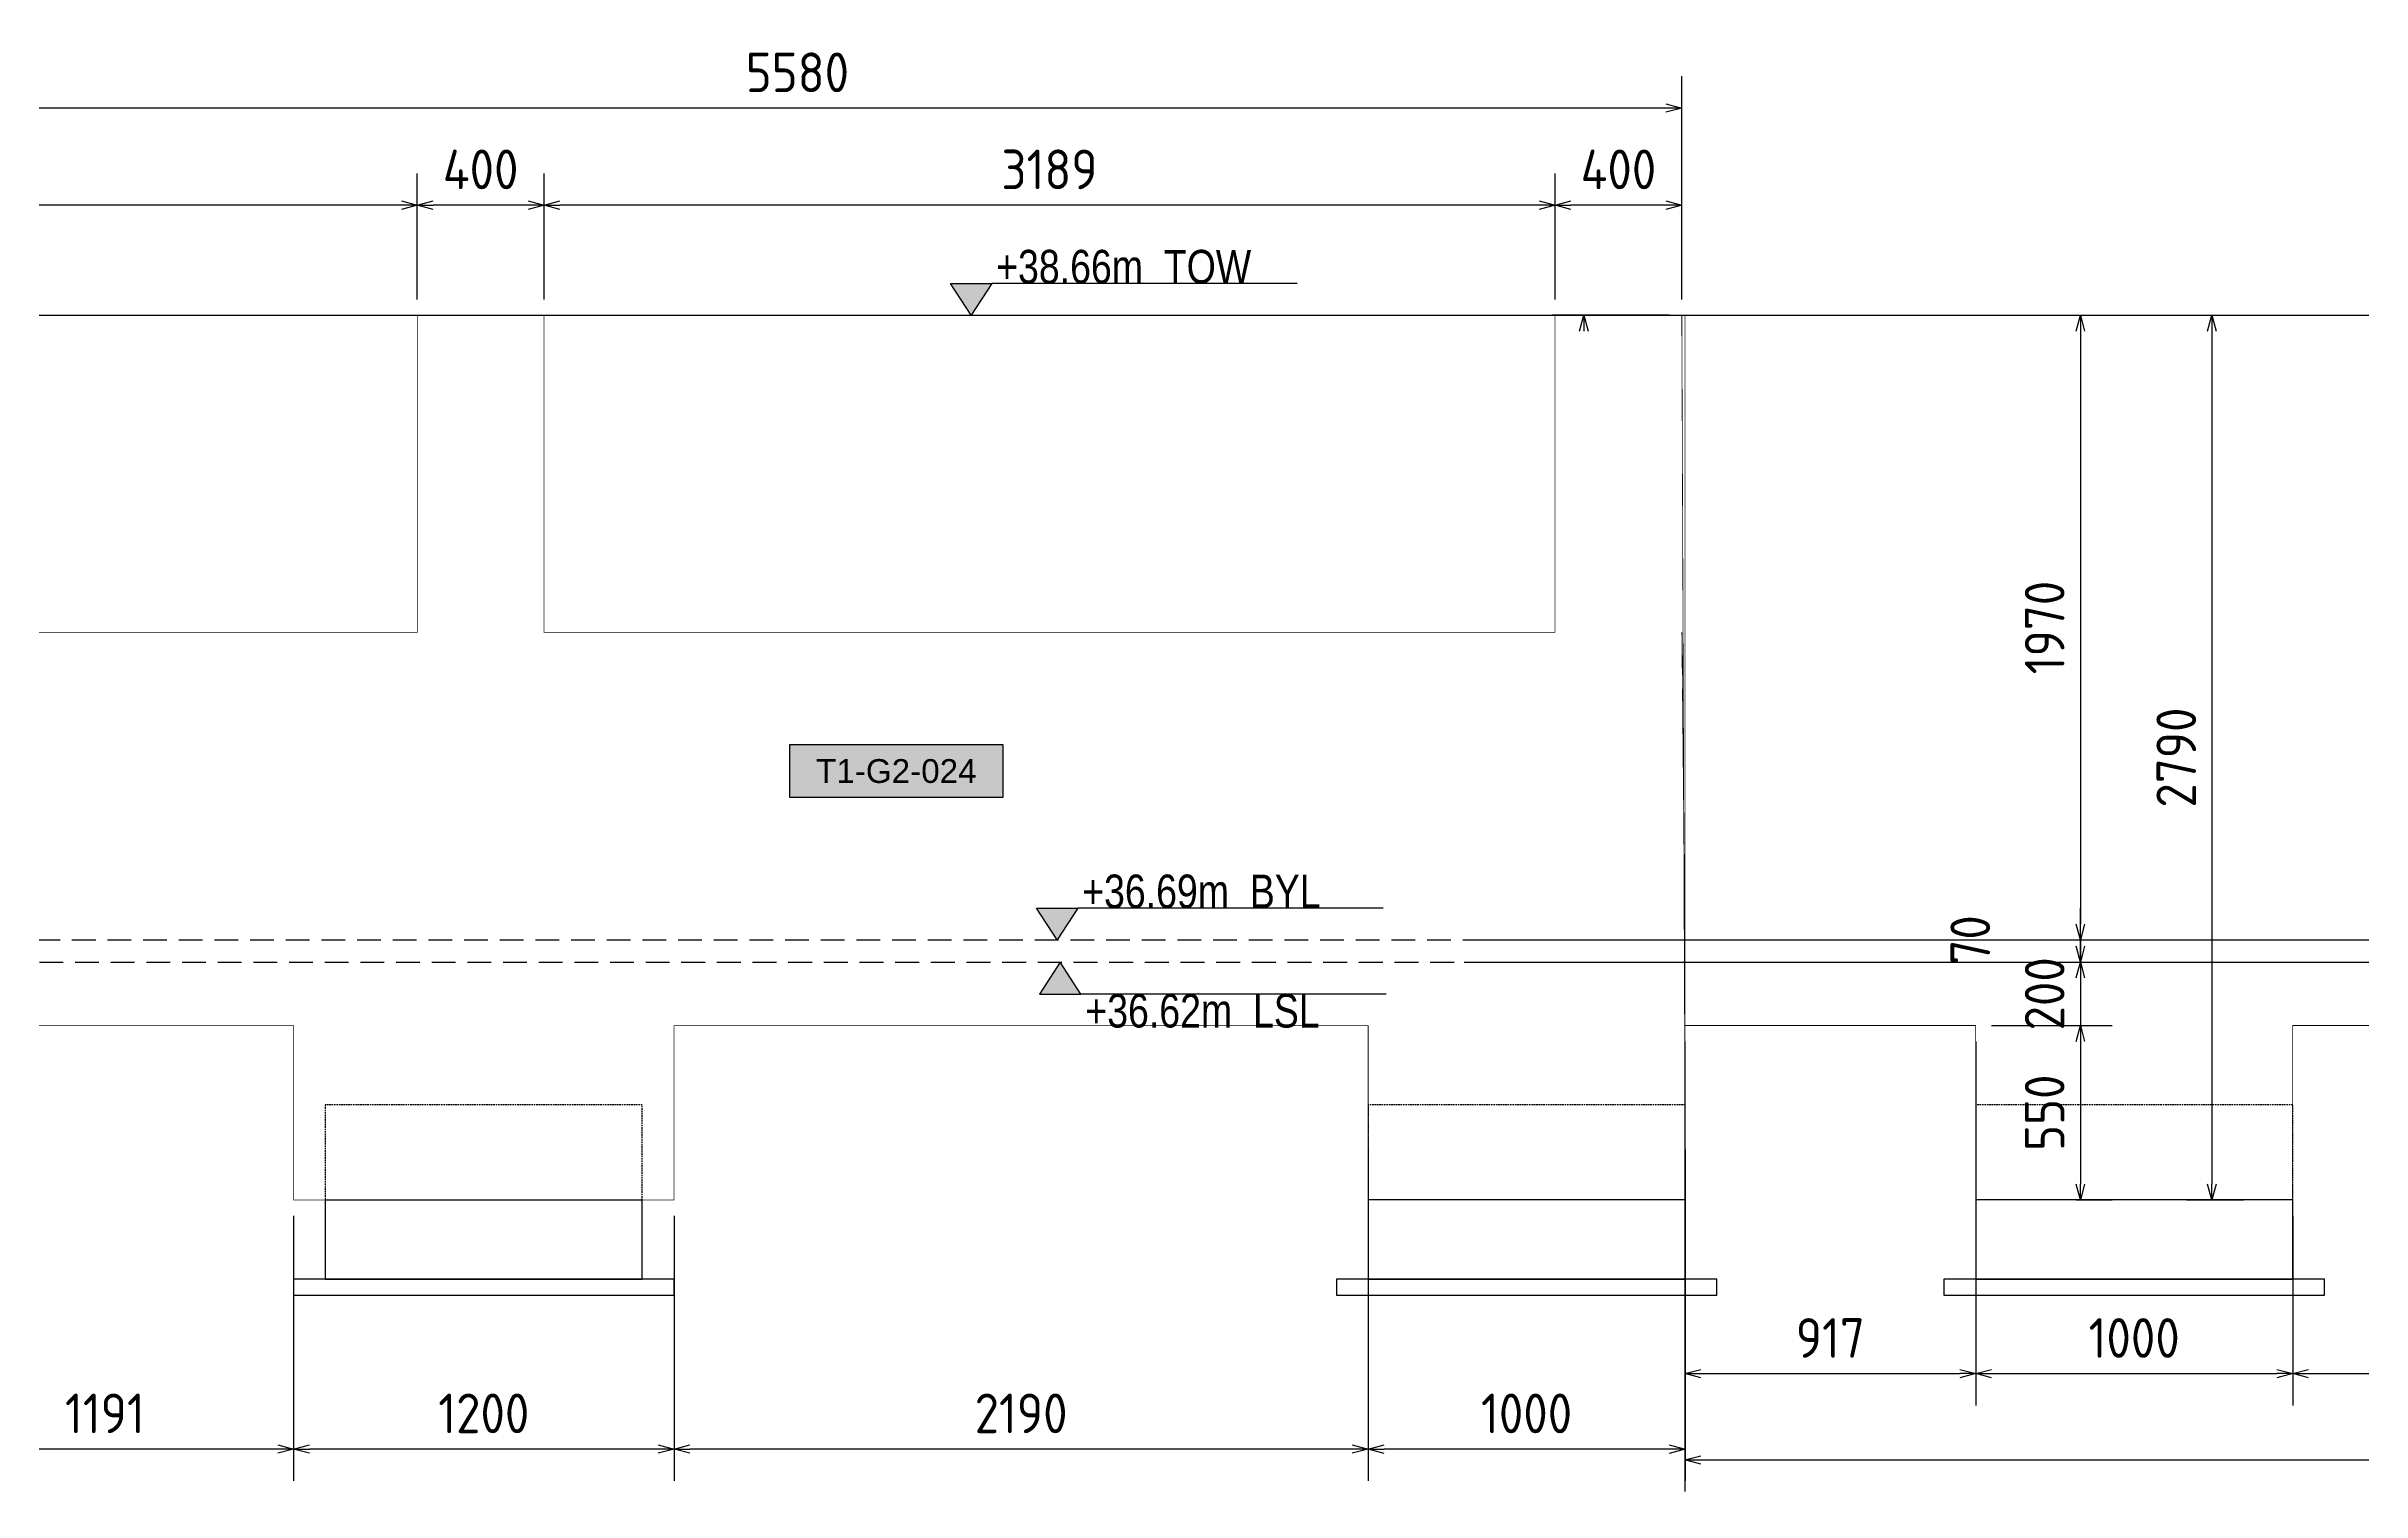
# Model space of a CAD drawing. Header units: centimetres. Extents: x -6122352 to 6876996, y -1694241 to 2592194.
# Drawn here: x 3315789 to 3323093, y 50153 to 54711 of the extents above; entities that cross this region are included whole.
import ezdxf
from ezdxf.enums import TextEntityAlignment as Align

# ---------------------------------------------------------------- set-up
doc = ezdxf.new("R2010")
doc.units = ezdxf.units.CM
doc.header["$MEASUREMENT"] = 0
doc.header["$PDMODE"] = 66
doc.header["$PDSIZE"] = 100
for name, pattern in [('23585-XR-AR-END-SETTING OUT PLAN$0$HIDDEN', [0.375, 0.25, -0.125]), ('CENTER', [2, 1.25, -0.25, 0.25, -0.25]), ('DASHED2', [0.375, 0.25, -0.125])]:
    doc.linetypes.add(name, pattern=pattern)
doc.layers.get('Defpoints').update_dxf_attribs({"color": 255, "linetype": 'CENTER'})
for name, color, linetype in [('00-MI-DIM', 7, 'Continuous'), ('@MI-TYPE-01', 30, 'Continuous'), ('@MI-TYPE-02', 6, 'Continuous'), ('JML-Dimension', 1, 'Continuous'), ('PANEL-TAGS', 7, 'Continuous'), ('SECTION', 130, 'Continuous')]:
    doc.layers.add(name, color=color, linetype=linetype)
doc.styles.add('PANELTAG_STYLE', font='arial.ttf')
doc.styles.add('Schueco-BEMSTIL', font='isocpeur.ttf', dxfattribs={"width": 0.9})
doc.styles.add('txt-Pisa-std', font='arial.ttf', dxfattribs={"width": 0.8})
doc.dimstyles.new('MI- JWC-TXT-2.5 MM', dxfattribs={"dimscale": 1.5, "dimtxt": 2.5, "dimasz": 1, "dimexe": 2, "dimexo": 1, "dimgap": 1, "dimtad": 1, "dimdec": 0, "dimdsep": 46, "dimtxsty": 'Schueco-BEMSTIL', "dimblk": 'OPEN30', "dimcen": 0, "dimdle": 2, "dimclrd": 140, "dimclre": 8, "dimclrt": 40, "dimadec": 0, "dimazin": 2, "dimtfac": 1, "dimtdec": 0, "dimtix": 1, "dimtmove": 2, "dimatfit": 3, "dimldrblk": 'OPEN', "dimfxl": 2, "dimlwd": -1, "dimlwe": -1, "dimarcsym": 0})

# ---------------------------------------------------------------- blocks, each defined once
blk = doc.blocks.new('T1-FOOTING ELEVATION')
at = {"color": 9}
blk.add_lwpolyline([(-600, -250), (600, -250), (600, -300), (-600, -300)], close=True, dxfattribs=at)
at = {"layer": '@MI-TYPE-01', "color": 114, "linetype": '23585-XR-AR-END-SETTING OUT PLAN$0$HIDDEN', "ltscale": 20, "true_color": 0x139b48}
blk.add_lwpolyline([(-500, 0), (-500, 300), (500, 300), (500, 0)], dxfattribs=at)
at = {"layer": '@MI-TYPE-01', "color": 114, "true_color": 0x139b48}
blk.add_lwpolyline([(-500, 0), (500, 0), (500, -250), (-500, -250)], close=True, dxfattribs=at)
blk = doc.blocks.new('_Open30')
at = {"color": 0, "linetype": 'ByBlock', "lineweight": -2}
for p, q in [((-1, 0.27), (0, 0)), ((0, 0), (-1, -0.27)), ((0, 0), (-1, 0))]:
    blk.add_line(p, q, dxfattribs=at)
blk = doc.blocks.new('*D4237')
at = {"layer": '00-MI-DIM', "color": 8, "transparency": 16777216}
for p, q in [((3320548.1, 53913), (3320548.1, 54310.3)), ((3320948.1, 53913), (3320948.1, 54310.3))]:
    blk.add_line(p, q, dxfattribs=at)
at = {"layer": '00-MI-DIM', "color": 140, "transparency": 16777216}
blk.add_line((3320898.1, 54210.3), (3320598.1, 54210.3), dxfattribs=at)
at = {"layer": 'Defpoints', "color": 0, "transparency": 16777216}
for p in [(3320548.1, 54210.3), (3320548.1, 53863), (3320948.1, 53863)]:
    blk.add_point(p, dxfattribs=at)
at = {"layer": '00-MI-DIM', "color": 140, "transparency": 16777216, "xscale": 50, "yscale": 50, "zscale": 50, "rotation": 180}
blk.add_blockref('_Open30', (3320548.1, 54210.3), dxfattribs=at)
at = {"layer": '00-MI-DIM', "color": 140, "transparency": 16777216, "xscale": 50, "yscale": 50, "zscale": 50}
blk.add_blockref('_Open30', (3320948.1, 54210.3), dxfattribs=at)
at = {"layer": '00-MI-DIM', "color": 40, "transparency": 16777216, "insert": (3320748.1, 54322.8), "char_height": 125, "attachment_point": 5, "style": 'Schueco-BEMSTIL'}
blk.add_mtext('400', dxfattribs=at)
blk = doc.blocks.new('_Open')
at = {"color": 0, "linetype": 'ByBlock', "lineweight": -2}
for p, q in [((-1, 0.2), (0, 0)), ((-1, -0.2), (0, 0)), ((0, 0), (-1, 0))]:
    blk.add_line(p, q, dxfattribs=at)
blk = doc.blocks.new('*D4239')
at = {"layer": '00-MI-DIM', "color": 8, "transparency": 16777216}
for p, q in [((3317358.9, 53913), (3317358.9, 54310.3)), ((3320548.1, 53913), (3320548.1, 54310.3))]:
    blk.add_line(p, q, dxfattribs=at)
at = {"layer": '00-MI-DIM', "color": 140, "transparency": 16777216}
blk.add_line((3320498.1, 54210.3), (3317408.9, 54210.3), dxfattribs=at)
at = {"layer": 'Defpoints', "color": 0, "transparency": 16777216}
for p in [(3317358.9, 54210.3), (3317358.9, 53863), (3320548.1, 53863)]:
    blk.add_point(p, dxfattribs=at)
at = {"layer": '00-MI-DIM', "color": 140, "transparency": 16777216, "xscale": 50, "yscale": 50, "zscale": 50, "rotation": 180}
blk.add_blockref('_Open30', (3317358.9, 54210.3), dxfattribs=at)
at = {"layer": '00-MI-DIM', "color": 140, "transparency": 16777216, "xscale": 50, "yscale": 50, "zscale": 50}
blk.add_blockref('_Open30', (3320548.1, 54210.3), dxfattribs=at)
at = {"layer": '00-MI-DIM', "color": 40, "transparency": 16777216, "insert": (3318953.5, 54322.8), "char_height": 125, "attachment_point": 5, "style": 'Schueco-BEMSTIL'}
blk.add_mtext('3189', dxfattribs=at)
blk = doc.blocks.new('*D4241')
at = {"layer": '00-MI-DIM', "color": 8, "transparency": 16777216}
for p, q in [((3316958.9, 53913), (3316958.9, 54310.3)), ((3317358.9, 53913), (3317358.9, 54310.3))]:
    blk.add_line(p, q, dxfattribs=at)
at = {"layer": '00-MI-DIM', "color": 140, "transparency": 16777216}
blk.add_line((3317308.9, 54210.3), (3317008.9, 54210.3), dxfattribs=at)
at = {"layer": 'Defpoints', "color": 0, "transparency": 16777216}
for p in [(3316958.9, 54210.3), (3316958.9, 53863), (3317358.9, 53863)]:
    blk.add_point(p, dxfattribs=at)
at = {"layer": '00-MI-DIM', "color": 140, "transparency": 16777216, "xscale": 50, "yscale": 50, "zscale": 50, "rotation": 180}
blk.add_blockref('_Open30', (3316958.9, 54210.3), dxfattribs=at)
at = {"layer": '00-MI-DIM', "color": 140, "transparency": 16777216, "xscale": 50, "yscale": 50, "zscale": 50}
blk.add_blockref('_Open30', (3317358.9, 54210.3), dxfattribs=at)
at = {"layer": '00-MI-DIM', "color": 40, "transparency": 16777216, "insert": (3317158.9, 54322.8), "char_height": 125, "attachment_point": 5, "style": 'Schueco-BEMSTIL'}
blk.add_mtext('400', dxfattribs=at)
blk = doc.blocks.new('*D4243')
at = {"layer": '00-MI-DIM', "color": 8, "transparency": 16777216}
for p, q in [((3313767.8, 53913), (3313767.8, 54310.3)), ((3316958.9, 53913), (3316958.9, 54310.3))]:
    blk.add_line(p, q, dxfattribs=at)
at = {"layer": '00-MI-DIM', "color": 140, "transparency": 16777216}
blk.add_line((3316908.9, 54210.3), (3313817.8, 54210.3), dxfattribs=at)
at = {"layer": 'Defpoints', "color": 0, "transparency": 16777216}
for p in [(3313767.8, 54210.3), (3313767.8, 53863), (3316958.9, 53863)]:
    blk.add_point(p, dxfattribs=at)
at = {"layer": '00-MI-DIM', "color": 140, "transparency": 16777216, "xscale": 50, "yscale": 50, "zscale": 50, "rotation": 180}
blk.add_blockref('_Open30', (3313767.8, 54210.3), dxfattribs=at)
at = {"layer": '00-MI-DIM', "color": 140, "transparency": 16777216, "xscale": 50, "yscale": 50, "zscale": 50}
blk.add_blockref('_Open30', (3316958.9, 54210.3), dxfattribs=at)
at = {"layer": '00-MI-DIM', "color": 40, "transparency": 16777216, "insert": (3315363.4, 54322.8), "char_height": 125, "attachment_point": 5, "style": 'Schueco-BEMSTIL'}
blk.add_mtext('3191', dxfattribs=at)
blk = doc.blocks.new('*D4325')
at = {"layer": '00-MI-DIM', "color": 8, "transparency": 16777216}
for p, q in [((3315368.4, 52913), (3315368.4, 54616.3)), ((3320948.1, 53913), (3320948.1, 54616.3))]:
    blk.add_line(p, q, dxfattribs=at)
at = {"layer": '00-MI-DIM', "color": 140, "transparency": 16777216}
blk.add_line((3320898.1, 54516.3), (3315418.4, 54516.3), dxfattribs=at)
at = {"layer": 'Defpoints', "color": 0, "transparency": 16777216}
for p in [(3315368.4, 54516.3), (3320948.1, 53863), (3315368.4, 52863)]:
    blk.add_point(p, dxfattribs=at)
at = {"layer": '00-MI-DIM', "color": 140, "transparency": 16777216, "xscale": 50, "yscale": 50, "zscale": 50, "rotation": 180}
blk.add_blockref('_Open30', (3315368.4, 54516.3), dxfattribs=at)
at = {"layer": '00-MI-DIM', "color": 140, "transparency": 16777216, "xscale": 50, "yscale": 50, "zscale": 50}
blk.add_blockref('_Open30', (3320948.1, 54516.3), dxfattribs=at)
at = {"layer": '00-MI-DIM', "color": 40, "transparency": 16777216, "insert": (3318158.2, 54628.8), "char_height": 125, "attachment_point": 5, "style": 'Schueco-BEMSTIL'}
blk.add_mtext('5580', dxfattribs=at)
blk = doc.blocks.new('*D4371')
at = {"layer": '00-MI-DIM', "color": 8, "transparency": 16777216}
for p, q in [((3319958.6, 51232.5), (3319958.6, 50187.4)), ((3320958.2, 51232.4), (3320958.2, 50187.4))]:
    blk.add_line(p, q, dxfattribs=at)
at = {"layer": '00-MI-DIM', "color": 140, "transparency": 16777216}
blk.add_line((3320908.2, 50287.4), (3320008.6, 50287.4), dxfattribs=at)
at = {"layer": 'Defpoints', "color": 0, "transparency": 16777216}
for p in [(3319958.6, 51282.5), (3320958.2, 51282.4), (3319958.6, 50287.4)]:
    blk.add_point(p, dxfattribs=at)
at = {"layer": '00-MI-DIM', "color": 140, "transparency": 16777216, "xscale": 50, "yscale": 50, "zscale": 50, "rotation": 180}
blk.add_blockref('_Open30', (3319958.6, 50287.4), dxfattribs=at)
at = {"layer": '00-MI-DIM', "color": 140, "transparency": 16777216, "xscale": 50, "yscale": 50, "zscale": 50}
blk.add_blockref('_Open30', (3320958.2, 50287.4), dxfattribs=at)
at = {"layer": '00-MI-DIM', "color": 40, "transparency": 16777216, "insert": (3320458.4, 50399.9), "char_height": 125, "attachment_point": 5, "style": 'Schueco-BEMSTIL'}
blk.add_mtext('1000', dxfattribs=at)
blk = doc.blocks.new('*D4373')
at = {"layer": '00-MI-DIM', "color": 8, "transparency": 16777216}
for p, q in [((3317768.9, 51022.7), (3317768.9, 50187.5)), ((3319958.6, 51024), (3319958.6, 50187.5))]:
    blk.add_line(p, q, dxfattribs=at)
at = {"layer": '00-MI-DIM', "color": 140, "transparency": 16777216}
blk.add_line((3319908.6, 50287.5), (3317818.9, 50287.5), dxfattribs=at)
at = {"layer": 'Defpoints', "color": 0, "transparency": 16777216}
for p in [(3317768.9, 51072.7), (3319958.6, 51074), (3317768.9, 50287.5)]:
    blk.add_point(p, dxfattribs=at)
at = {"layer": '00-MI-DIM', "color": 140, "transparency": 16777216, "xscale": 50, "yscale": 50, "zscale": 50, "rotation": 180}
blk.add_blockref('_Open30', (3317768.9, 50287.5), dxfattribs=at)
at = {"layer": '00-MI-DIM', "color": 140, "transparency": 16777216, "xscale": 50, "yscale": 50, "zscale": 50}
blk.add_blockref('_Open30', (3319958.6, 50287.5), dxfattribs=at)
at = {"layer": '00-MI-DIM', "color": 40, "transparency": 16777216, "insert": (3318863.8, 50400), "char_height": 125, "attachment_point": 5, "style": 'Schueco-BEMSTIL'}
blk.add_mtext('2190', dxfattribs=at)
blk = doc.blocks.new('*D4375')
at = {"layer": '00-MI-DIM', "color": 8, "transparency": 16777216}
for p, q in [((3316568.9, 51022.7), (3316568.9, 50187.5)), ((3317768.9, 51022.7), (3317768.9, 50187.5))]:
    blk.add_line(p, q, dxfattribs=at)
at = {"layer": '00-MI-DIM', "color": 140, "transparency": 16777216}
blk.add_line((3317718.9, 50287.5), (3316618.9, 50287.5), dxfattribs=at)
at = {"layer": 'Defpoints', "color": 0, "transparency": 16777216}
for p in [(3316568.9, 51072.7), (3317768.9, 51072.7), (3316568.9, 50287.5)]:
    blk.add_point(p, dxfattribs=at)
at = {"layer": '00-MI-DIM', "color": 140, "transparency": 16777216, "xscale": 50, "yscale": 50, "zscale": 50, "rotation": 180}
blk.add_blockref('_Open30', (3316568.9, 50287.5), dxfattribs=at)
at = {"layer": '00-MI-DIM', "color": 140, "transparency": 16777216, "xscale": 50, "yscale": 50, "zscale": 50}
blk.add_blockref('_Open30', (3317768.9, 50287.5), dxfattribs=at)
at = {"layer": '00-MI-DIM', "color": 40, "transparency": 16777216, "insert": (3317168.9, 50400), "char_height": 125, "attachment_point": 5, "style": 'Schueco-BEMSTIL'}
blk.add_mtext('1200', dxfattribs=at)
blk = doc.blocks.new('*D4377')
at = {"layer": '00-MI-DIM', "color": 8, "transparency": 16777216}
for p, q in [((3315378.3, 51572.7), (3315378.3, 50187.5)), ((3316568.9, 51022.7), (3316568.9, 50187.5))]:
    blk.add_line(p, q, dxfattribs=at)
at = {"layer": '00-MI-DIM', "color": 140, "transparency": 16777216}
blk.add_line((3316518.9, 50287.5), (3315428.3, 50287.5), dxfattribs=at)
at = {"layer": 'Defpoints', "color": 0, "transparency": 16777216}
for p in [(3315378.3, 51622.7), (3316568.9, 51072.7), (3315378.3, 50287.5)]:
    blk.add_point(p, dxfattribs=at)
at = {"layer": '00-MI-DIM', "color": 140, "transparency": 16777216, "xscale": 50, "yscale": 50, "zscale": 50, "rotation": 180}
blk.add_blockref('_Open30', (3315378.3, 50287.5), dxfattribs=at)
at = {"layer": '00-MI-DIM', "color": 140, "transparency": 16777216, "xscale": 50, "yscale": 50, "zscale": 50}
blk.add_blockref('_Open30', (3316568.9, 50287.5), dxfattribs=at)
at = {"layer": '00-MI-DIM', "color": 40, "transparency": 16777216, "insert": (3315973.6, 50400), "char_height": 125, "attachment_point": 5, "style": 'Schueco-BEMSTIL'}
blk.add_mtext('1191', dxfattribs=at)
blk = doc.blocks.new('PANELTAG')
at = {"layer": 'PANEL-TAGS', "color": 1}
blk.add_lwpolyline([(-13.5, -3.3), (13.5, -3.3), (13.5, 3.3), (-13.5, 3.3)], close=True, dxfattribs=at)
at = {"layer": 'PANEL-TAGS', "color": 40, "true_color": 0xffd700}
blk.add_solid([(-13.5, -3.3), (13.5, -3.3), (-13.5, 3.3), (13.5, 3.3)], dxfattribs=at)
at = {"layer": 'PANEL-TAGS', "color": 5, "style": 'PANELTAG_STYLE'}
blk.add_attdef('TAGNO', text='', height=3, dxfattribs=at).set_placement((0, 0), align=Align.CENTER)
blk = doc.blocks.new('*D4766')
at = {"layer": '@MI-TYPE-01', "color": 8, "transparency": 16777216}
for p, q in [((3320958.1, 51573), (3320958.1, 50425.3)), ((3321875.1, 51573), (3321875.1, 50425.3))]:
    blk.add_line(p, q, dxfattribs=at)
at = {"layer": '@MI-TYPE-01', "color": 140, "transparency": 16777216}
blk.add_line((3321008.1, 50525.3), (3321825.1, 50525.3), dxfattribs=at)
at = {"layer": 'Defpoints', "color": 0, "transparency": 16777216}
for p in [(3320958.1, 51623), (3321875.1, 51623), (3321875.1, 50525.3)]:
    blk.add_point(p, dxfattribs=at)
at = {"layer": '@MI-TYPE-01', "color": 140, "transparency": 16777216, "xscale": 50, "yscale": 50, "zscale": 50, "rotation": 180}
blk.add_blockref('_Open30', (3320958.1, 50525.3), dxfattribs=at)
at = {"layer": '@MI-TYPE-01', "color": 140, "transparency": 16777216, "xscale": 50, "yscale": 50, "zscale": 50}
blk.add_blockref('_Open30', (3321875.1, 50525.3), dxfattribs=at)
at = {"layer": '@MI-TYPE-01', "color": 40, "transparency": 16777216, "insert": (3321416.6, 50637.8), "char_height": 125, "attachment_point": 5, "style": 'Schueco-BEMSTIL'}
blk.add_mtext('917', dxfattribs=at)
blk = doc.blocks.new('*D4767')
at = {"layer": '@MI-TYPE-01', "color": 8, "transparency": 16777216}
for p, q in [((3321875.1, 51573), (3321875.1, 50425.3)), ((3322875.1, 51023), (3322875.1, 50425.3))]:
    blk.add_line(p, q, dxfattribs=at)
at = {"layer": '@MI-TYPE-01', "color": 140, "transparency": 16777216}
blk.add_line((3321925.1, 50525.3), (3322825.1, 50525.3), dxfattribs=at)
at = {"layer": 'Defpoints', "color": 0, "transparency": 16777216}
for p in [(3321875.1, 51623), (3322875.1, 51073), (3322875.1, 50525.3)]:
    blk.add_point(p, dxfattribs=at)
at = {"layer": '@MI-TYPE-01', "color": 140, "transparency": 16777216, "xscale": 50, "yscale": 50, "zscale": 50, "rotation": 180}
blk.add_blockref('_Open30', (3321875.1, 50525.3), dxfattribs=at)
at = {"layer": '@MI-TYPE-01', "color": 140, "transparency": 16777216, "xscale": 50, "yscale": 50, "zscale": 50}
blk.add_blockref('_Open30', (3322875.1, 50525.3), dxfattribs=at)
at = {"layer": '@MI-TYPE-01', "color": 40, "transparency": 16777216, "insert": (3322375.1, 50637.8), "char_height": 125, "attachment_point": 5, "style": 'Schueco-BEMSTIL'}
blk.add_mtext('1000', dxfattribs=at)
blk = doc.blocks.new('*D4768')
at = {"layer": '@MI-TYPE-01', "color": 8, "transparency": 16777216}
for p, q in [((3322875.1, 51023), (3322875.1, 50425.3)), ((3324875.1, 51023), (3324875.1, 50425.3))]:
    blk.add_line(p, q, dxfattribs=at)
at = {"layer": '@MI-TYPE-01', "color": 140, "transparency": 16777216}
blk.add_line((3322925.1, 50525.3), (3324825.1, 50525.3), dxfattribs=at)
at = {"layer": 'Defpoints', "color": 0, "transparency": 16777216}
for p in [(3322875.1, 51073), (3324875.1, 51073), (3324875.1, 50525.3)]:
    blk.add_point(p, dxfattribs=at)
at = {"layer": '@MI-TYPE-01', "color": 140, "transparency": 16777216, "xscale": 50, "yscale": 50, "zscale": 50, "rotation": 180}
blk.add_blockref('_Open30', (3322875.1, 50525.3), dxfattribs=at)
at = {"layer": '@MI-TYPE-01', "color": 140, "transparency": 16777216, "xscale": 50, "yscale": 50, "zscale": 50}
blk.add_blockref('_Open30', (3324875.1, 50525.3), dxfattribs=at)
at = {"layer": '@MI-TYPE-01', "color": 40, "transparency": 16777216, "insert": (3323875.1, 50637.8), "char_height": 125, "attachment_point": 5, "style": 'Schueco-BEMSTIL'}
blk.add_mtext('2000', dxfattribs=at)
blk = doc.blocks.new('*D4771')
at = {"layer": '@MI-TYPE-01', "color": 8, "transparency": 16777216}
for p, q in [((3320958.1, 51573), (3320958.1, 50153.1)), ((3326793.1, 51573), (3326793.1, 50153.1))]:
    blk.add_line(p, q, dxfattribs=at)
at = {"layer": '@MI-TYPE-01', "color": 140, "transparency": 16777216}
blk.add_line((3321008.1, 50253.1), (3326743.1, 50253.1), dxfattribs=at)
at = {"layer": 'Defpoints', "color": 0, "transparency": 16777216}
for p in [(3320958.1, 51623), (3326793.1, 51623), (3326793.1, 50253.1)]:
    blk.add_point(p, dxfattribs=at)
at = {"layer": '@MI-TYPE-01', "color": 140, "transparency": 16777216, "xscale": 50, "yscale": 50, "zscale": 50, "rotation": 180}
blk.add_blockref('_Open30', (3320958.1, 50253.1), dxfattribs=at)
at = {"layer": '@MI-TYPE-01', "color": 140, "transparency": 16777216, "xscale": 50, "yscale": 50, "zscale": 50}
blk.add_blockref('_Open30', (3326793.1, 50253.1), dxfattribs=at)
at = {"layer": '@MI-TYPE-01', "color": 40, "transparency": 16777216, "insert": (3323875.6, 50365.6), "char_height": 125, "attachment_point": 5, "style": 'Schueco-BEMSTIL'}
blk.add_mtext('5835', dxfattribs=at)
blk = doc.blocks.new('*D4772')
at = {"layer": '@MI-TYPE-01', "color": 8, "transparency": 16777216}
for p, q in [((3322539.7, 53863), (3322720.3, 53863)), ((3322539.7, 51073), (3322720.3, 51073))]:
    blk.add_line(p, q, dxfattribs=at)
at = {"layer": '@MI-TYPE-01', "color": 140, "transparency": 16777216}
blk.add_line((3322620.3, 53813), (3322620.3, 51123), dxfattribs=at)
at = {"layer": 'Defpoints', "color": 0, "transparency": 16777216}
for p in [(3322489.7, 53863), (3322489.7, 51073), (3322620.3, 51073)]:
    blk.add_point(p, dxfattribs=at)
at = {"layer": '@MI-TYPE-01', "color": 140, "transparency": 16777216, "xscale": 50, "yscale": 50, "zscale": 50}
for p, rotation in [((3322620.3, 53863), 90), ((3322620.3, 51073), 270)]:
    blk.add_blockref('_Open30', p, dxfattribs=dict(at, rotation=rotation))
at = {"layer": '@MI-TYPE-01', "color": 40, "transparency": 16777216, "insert": (3322507.8, 52468), "char_height": 125, "attachment_point": 5, "rotation": 90, "style": 'Schueco-BEMSTIL'}
blk.add_mtext('2790', dxfattribs=at)
blk = doc.blocks.new('*D4773')
at = {"layer": '@MI-TYPE-01', "color": 8, "transparency": 16777216}
for p, q in [((3322194.7, 53863), (3322305.2, 53863)), ((3322194.7, 51893), (3322305.2, 51893))]:
    blk.add_line(p, q, dxfattribs=at)
at = {"layer": '@MI-TYPE-01', "color": 140, "transparency": 16777216}
blk.add_line((3322205.2, 53813), (3322205.2, 51943), dxfattribs=at)
at = {"layer": 'Defpoints', "color": 0, "transparency": 16777216}
for p in [(3322144.7, 53863), (3322144.7, 51893), (3322205.2, 51893)]:
    blk.add_point(p, dxfattribs=at)
at = {"layer": '@MI-TYPE-01', "color": 140, "transparency": 16777216, "xscale": 50, "yscale": 50, "zscale": 50}
for p, rotation in [((3322205.2, 53863), 90), ((3322205.2, 51893), 270)]:
    blk.add_blockref('_Open30', p, dxfattribs=dict(at, rotation=rotation))
at = {"layer": '@MI-TYPE-01', "color": 40, "transparency": 16777216, "insert": (3322092.7, 52878), "char_height": 125, "attachment_point": 5, "rotation": 90, "style": 'Schueco-BEMSTIL'}
blk.add_mtext('1970', dxfattribs=at)
blk = doc.blocks.new('*D4774')
at = {"layer": '@MI-TYPE-01', "color": 8, "transparency": 16777216}
for p, q in [((3321925.1, 51623), (3322305.2, 51623)), ((3322191.9, 51073), (3322305.2, 51073))]:
    blk.add_line(p, q, dxfattribs=at)
at = {"layer": '@MI-TYPE-01', "color": 140, "transparency": 16777216}
blk.add_line((3322205.2, 51573), (3322205.2, 51123), dxfattribs=at)
at = {"layer": 'Defpoints', "color": 0, "transparency": 16777216}
for p in [(3321875.1, 51623), (3322141.9, 51073), (3322205.2, 51073)]:
    blk.add_point(p, dxfattribs=at)
at = {"layer": '@MI-TYPE-01', "color": 140, "transparency": 16777216, "xscale": 50, "yscale": 50, "zscale": 50}
for p, rotation in [((3322205.2, 51623), 90), ((3322205.2, 51073), 270)]:
    blk.add_blockref('_Open30', p, dxfattribs=dict(at, rotation=rotation))
at = {"layer": '@MI-TYPE-01', "color": 40, "transparency": 16777216, "insert": (3322092.7, 51348), "char_height": 125, "attachment_point": 5, "rotation": 90, "style": 'Schueco-BEMSTIL'}
blk.add_mtext('550', dxfattribs=at)
blk = doc.blocks.new('*D4775')
at = {"layer": '@MI-TYPE-01', "color": 140, "transparency": 16777216}
for p, q in [((3322205.2, 51943), (3322205.2, 51993)), ((3322205.2, 51893), (3322205.2, 51823)), ((3322205.2, 51773), (3322205.2, 51723))]:
    blk.add_line(p, q, dxfattribs=at)
at = {"layer": '@MI-TYPE-01', "color": 8, "transparency": 16777216}
for p, q in [((3321907.9, 51893), (3322305.2, 51893)), ((3321868.8, 51823), (3322305.2, 51823))]:
    blk.add_line(p, q, dxfattribs=at)
at = {"layer": 'Defpoints', "color": 0, "transparency": 16777216}
for p in [(3321857.9, 51893), (3321818.8, 51823), (3322205.2, 51823)]:
    blk.add_point(p, dxfattribs=at)
at = {"layer": '@MI-TYPE-01', "color": 140, "transparency": 16777216, "xscale": 50, "yscale": 50, "zscale": 50}
for p, rotation in [((3322205.2, 51893), 270), ((3322205.2, 51823), 90)]:
    blk.add_blockref('_Open30', p, dxfattribs=dict(at, rotation=rotation))
at = {"layer": '@MI-TYPE-01', "color": 40, "transparency": 16777216, "insert": (3321857.9, 51893), "char_height": 125, "attachment_point": 5, "rotation": 90, "style": 'Schueco-BEMSTIL'}
blk.add_mtext('70', dxfattribs=at)
blk = doc.blocks.new('*D4776')
at = {"layer": '@MI-TYPE-01', "color": 140, "transparency": 16777216}
for p, q in [((3322205.2, 51873), (3322205.2, 51923)), ((3322205.2, 51823), (3322205.2, 51623)), ((3322205.2, 51573), (3322205.2, 51523))]:
    blk.add_line(p, q, dxfattribs=at)
at = {"layer": '@MI-TYPE-01', "color": 8, "transparency": 16777216}
for p, q in [((3321868.8, 51823), (3322305.2, 51823)), ((3321925.1, 51623), (3322305.2, 51623))]:
    blk.add_line(p, q, dxfattribs=at)
at = {"layer": 'Defpoints', "color": 0, "transparency": 16777216}
for p in [(3321818.8, 51823), (3321875.1, 51623), (3322205.2, 51623)]:
    blk.add_point(p, dxfattribs=at)
at = {"layer": '@MI-TYPE-01', "color": 140, "transparency": 16777216, "xscale": 50, "yscale": 50, "zscale": 50}
for p, rotation in [((3322205.2, 51823), 270), ((3322205.2, 51623), 90)]:
    blk.add_blockref('_Open30', p, dxfattribs=dict(at, rotation=rotation))
at = {"layer": '@MI-TYPE-01', "color": 40, "transparency": 16777216, "insert": (3322092.7, 51723), "char_height": 125, "attachment_point": 5, "rotation": 90, "style": 'Schueco-BEMSTIL'}
blk.add_mtext('200', dxfattribs=at)
blk = doc.blocks.new('*U1144')
at = {"layer": 'JML-Dimension'}
h = blk.add_hatch(color=10, dxfattribs=at)
h.dxf.hatch_style = 1
h.paths.add_polyline_path([(0, 0), (-1.54, 2.37), (1.54, 2.37)])
blk.add_line((24.31, 2.37), (1.54, 2.37), dxfattribs=at)
blk.add_lwpolyline([(0, 0), (-1.54, 2.37), (1.54, 2.37), (0, 0)], dxfattribs=at)
at = {"color": 5, "style": 'txt-Pisa-std', "width": 0.8}
blk.add_attdef('+0.0', text='', height=2.5, dxfattribs=at).set_placement((1.87, 2.37), align=Align.BOTTOM_LEFT)
blk = doc.blocks.new('*U1145')
at = {"layer": 'JML-Dimension'}
h = blk.add_hatch(color=10, dxfattribs=at)
h.dxf.hatch_style = 1
h.paths.add_polyline_path([(0, 0), (-1.54, 2.37), (1.54, 2.37)])
blk.add_line((24.31, 2.37), (1.54, 2.37), dxfattribs=at)
blk.add_lwpolyline([(0, 0), (-1.54, 2.37), (1.54, 2.37), (0, 0)], dxfattribs=at)
at = {"color": 5, "style": 'txt-Pisa-std', "width": 0.8}
blk.add_attdef('+0.0', text='', height=2.5, dxfattribs=at).set_placement((1.87, 2.37), align=Align.BOTTOM_LEFT)
blk = doc.blocks.new('*U1146')
at = {"layer": 'JML-Dimension'}
h = blk.add_hatch(color=10, dxfattribs=at)
h.dxf.hatch_style = 1
h.paths.add_polyline_path([(0, 0), (-1.54, 2.37), (1.54, 2.37)])
blk.add_line((24.31, 2.37), (1.54, 2.37), dxfattribs=at)
blk.add_lwpolyline([(0, 0), (-1.54, 2.37), (1.54, 2.37), (0, 0)], dxfattribs=at)
at = {"color": 5, "style": 'txt-Pisa-std', "width": 0.8}
blk.add_attdef('+0.0', text='', height=2.5, dxfattribs=at).set_placement((1.87, 2.37), align=Align.BOTTOM_LEFT)

msp = doc.modelspace()

# ---------------------------------------------------------------- linework, layer by layer
at = {"color": 160, "linetype": 'DASHED2', "ltscale": 5}
msp.add_lwpolyline([(3303004.53869, 53862.9868), (3322642.3982, 53862.9868)], dxfattribs=at)
at = {"color": 160, "linetype": 'DASHED2', "ltscale": 300}
for points in [[(3302594.52238, 51892.9868), (3322642.3982, 51892.9868)], [(3302604.50079, 51822.67534), (3322652.37661, 51822.67534)]]:
    msp.add_lwpolyline(points, dxfattribs=at)
at = {"layer": '@MI-TYPE-01', "color": 8}
msp.add_line((3320908.05264, 53862.9868), (3320538.71116, 53862.9868), dxfattribs=at)
at = {"layer": '@MI-TYPE-01', "color": 30, "ltscale": 20, "const_width": 2.5}
for points in [[(3320958.21102, 51280.67534), (3320948.05264, 53862.9868), (3320548.05264, 53862.9868), (3320548.05264, 52862.9868), (3320548.05264, 52862.9868), (3320548.05264, 52862.9868), (3320165.64752, 52862.9868), (3320165.64752, 52862.9868), (3317358.92852, 52862.9868), (3317358.92852, 53862.9868), (3316958.92852, 53862.9868), (3316958.92852, 52862.9868), (3315368.36649, 52862.9868)], [(3315378.3449, 51622.67534), (3316568.90693, 51622.67534), (3316568.90693, 51072.67534), (3317768.90693, 51072.67534), (3317768.90693, 51622.67534), (3319958.62593, 51622.67534), (3319958.62593, 51072.67534), (3320958.21102, 51072.67534), (3320958.21102, 51872.67534), (3320958.21102, 51872.67534), (3320948.23261, 52862.9868), (3320958.21102, 51872.67534)]]:
    msp.add_lwpolyline(points, dxfattribs=at)
at = {"layer": '@MI-TYPE-02', "color": 160, "linetype": 'DASHED2', "ltscale": 5}
for points in [[(3320261.16728, 53862.9868), (3327558.20013, 53862.9868)], [(3320261.16728, 51892.9868), (3327558.20013, 51892.9868)], [(3320261.16728, 51822.9868), (3327558.20013, 51822.9868)]]:
    msp.add_lwpolyline(points, dxfattribs=at)
at = {"layer": '@MI-TYPE-02', "color": 6, "const_width": 2.5}
msp.add_lwpolyline([(3320958.05264, 53862.9868), (3326793.05264, 53862.9868), (3326793.05264, 51622.9868), (3325875.05264, 51622.9868), (3325875.05264, 51072.9868), (3324875.05264, 51072.9868), (3324875.05264, 51622.9868), (3322875.05264, 51622.9868), (3322875.05264, 51072.9868), (3321875.05264, 51072.9868), (3321875.05264, 51622.9868), (3320958.05264, 51622.9868), (3320958.05264, 53862.9868)], dxfattribs=at)

# ---------------------------------------------------------------- block references
at = {"layer": '@MI-TYPE-01', "color": 140, "xscale": 50, "yscale": 50, "zscale": 50, "rotation": 90}
msp.add_blockref('_Open30', (3320638.71116, 53862.9868), dxfattribs=at)
at = {"layer": '@MI-TYPE-01', "color": 30, "xscale": -1}
for p in [(3317168.90693, 51072.67534), (3320458.62593, 51073.03927), (3322375.05264, 51072.9868)]:
    msp.add_blockref('T1-FOOTING ELEVATION', p, dxfattribs=at)
at = {"layer": 'PANEL-TAGS'}
ref = msp.add_blockref('PANELTAG', (3318470.20515, 52425.56854), dxfattribs=dict(at, xscale=25, yscale=25, zscale=25))
ref.add_attrib('TAGNO', 'T1-G2-024', dxfattribs={"color": 5, "height": 75, "style": 'PANELTAG_STYLE'}).set_placement((3318470.20515, 52425.56854), align=Align.MIDDLE_CENTER)
at = {"layer": 'SECTION', "color": 6}
ref = msp.add_blockref('*U1144', (3318706.00823, 53862.9868), dxfattribs=dict(at, xscale=42.30147098076819, yscale=42.30147098076819, zscale=42.30147098076819))
ref.add_attrib('+0.0', '+38.66m  TOW', (3318785.13688, 53963.24386), dxfattribs={"layer": 'JML-Dimension', "color": 5, "height": 105.7536775, "style": 'txt-Pisa-std', "width": 0.8})
ref = msp.add_blockref('*U1145', (3318977.3199, 51892.9868), dxfattribs=dict(at, xscale=42.30147098076819, yscale=42.30147098076819, zscale=42.30147098076819))
ref.add_attrib('+0.0', '+36.69m  BYL', (3319056.44854, 51993.24386), dxfattribs={"layer": 'JML-Dimension', "color": 5, "height": 105.7536775, "style": 'txt-Pisa-std', "width": 0.8})
ref = msp.add_blockref('*U1146', (3318987.29831, 51822.67534), dxfattribs=dict(at, xscale=-42.30147098076819, yscale=42.30147098076819, zscale=42.30147098076819, rotation=180))
ref.add_attrib('+0.0', '+36.62m  LSL', (3319066.42696, 51616.73674), dxfattribs={"layer": 'JML-Dimension', "color": 5, "height": 105.7536775, "style": 'txt-Pisa-std', "width": 0.8})

# ---------------------------------------------------------------- dimensions: what is measured, and where the dimension line sits
at = {"layer": '00-MI-DIM', "color": 30}
dim = msp.add_linear_dim(base=(3315368.36649, 54516.33405), p1=(3320948.05264, 53862.9868), p2=(3315368.36649, 52862.9868), angle=180, dimstyle='MI- JWC-TXT-2.5 MM', dxfattribs=at)
dim.commit()
dim.dimension.update_dxf_attribs({"geometry": '*D4325', "text_midpoint": (3318158.20956, 54628.83405)})
for base, p1, p2, picture, middle in [((3313767.80446, 54210.25635), (3316958.92852, 53862.9868), (3313767.80446, 53862.9868), '*D4243', (3315363.36649, 54210.25635)), ((3316958.92852, 54210.25635), (3317358.92852, 53862.9868), (3316958.92852, 53862.9868), '*D4241', (3317158.92852, 54210.25635)), ((3317358.92852, 54210.25635), (3320548.05264, 53862.9868), (3317358.92852, 53862.9868), '*D4239', (3318953.49058, 54210.25635)), ((3320548.05264, 54210.25635), (3320948.05264, 53862.9868), (3320548.05264, 53862.9868), '*D4237', (3320748.05264, 54210.25635)), ((3315378.3449, 50287.48732), (3316568.90693, 51072.67534), (3315378.3449, 51622.67534), '*D4377', (3315973.62592, 50287.48732)), ((3319958.62593, 50287.40683), (3320958.20419, 51282.41196), (3319958.62593, 51282.49245), '*D4371', (3320458.41506, 50287.40683)), ((3316568.90693, 50287.48732), (3317768.90693, 51072.67534), (3316568.90693, 51072.67534), '*D4375', (3317168.90693, 50287.48732)), ((3317768.90693, 50287.48732), (3319958.62593, 51074.03927), (3317768.90693, 51072.67534), '*D4373', (3318863.76643, 50287.48732))]:
    dim = msp.add_linear_dim(base=base, p1=p1, p2=p2, angle=180, dimstyle='MI- JWC-TXT-2.5 MM', dxfattribs=at)
    dim.commit()
    dim.dimension.update_dxf_attribs({"geometry": picture, "text_midpoint": middle, "dimtype": 160})
at = {"layer": '@MI-TYPE-01'}
for base, p1, p2, picture, middle in [((3322205.21259, 51892.9868), (3322144.67966, 53862.9868), (3322144.67966, 51892.9868), '*D4773', (3322092.71259, 52877.9868)), ((3322620.31716, 51072.9868), (3322489.74763, 53862.9868), (3322489.74763, 51072.9868), '*D4772', (3322507.81716, 52467.9868)), ((3322205.21259, 51622.9868), (3321818.79794, 51822.9868), (3321875.05264, 51622.9868), '*D4776', (3322092.71259, 51722.9868)), ((3322205.21259, 51072.9868), (3321875.05264, 51622.9868), (3322141.86488, 51072.9868), '*D4774', (3322092.71259, 51347.9868))]:
    dim = msp.add_linear_dim(base=base, p1=p1, p2=p2, angle=90, dimstyle='MI- JWC-TXT-2.5 MM', dxfattribs=at)
    dim.commit()
    dim.dimension.update_dxf_attribs({"geometry": picture, "text_midpoint": middle})
dim = msp.add_linear_dim(base=(3322205.21259, 51822.9868), p1=(3321857.853, 51892.9868), p2=(3321818.79794, 51822.9868), angle=90, dimstyle='MI- JWC-TXT-2.5 MM', dxfattribs=at)
dim.commit()
dim.dimension.update_dxf_attribs({"geometry": '*D4775', "text_midpoint": (3321857.853, 51892.9868), "dimtype": 160})
for base, p1, p2, picture, middle in [((3321875.05264, 50525.2843), (3320958.05264, 51622.9868), (3321875.05264, 51622.9868), '*D4766', (3321416.55264, 50637.7843)), ((3326793.05264, 50253.0558), (3320958.05264, 51622.9868), (3326793.05264, 51622.9868), '*D4771', (3323875.55264, 50365.5558)), ((3322875.05264, 50525.2843), (3321875.05264, 51622.9868), (3322875.05264, 51072.9868), '*D4767', (3322375.05264, 50637.7843)), ((3324875.05264, 50525.2843), (3322875.05264, 51072.9868), (3324875.05264, 51072.9868), '*D4768', (3323875.05264, 50637.7843))]:
    dim = msp.add_linear_dim(base=base, p1=p1, p2=p2, dimstyle='MI- JWC-TXT-2.5 MM', dxfattribs=at)
    dim.commit()
    dim.dimension.update_dxf_attribs({"geometry": picture, "text_midpoint": middle})

doc.saveas('drawing.dxf')
